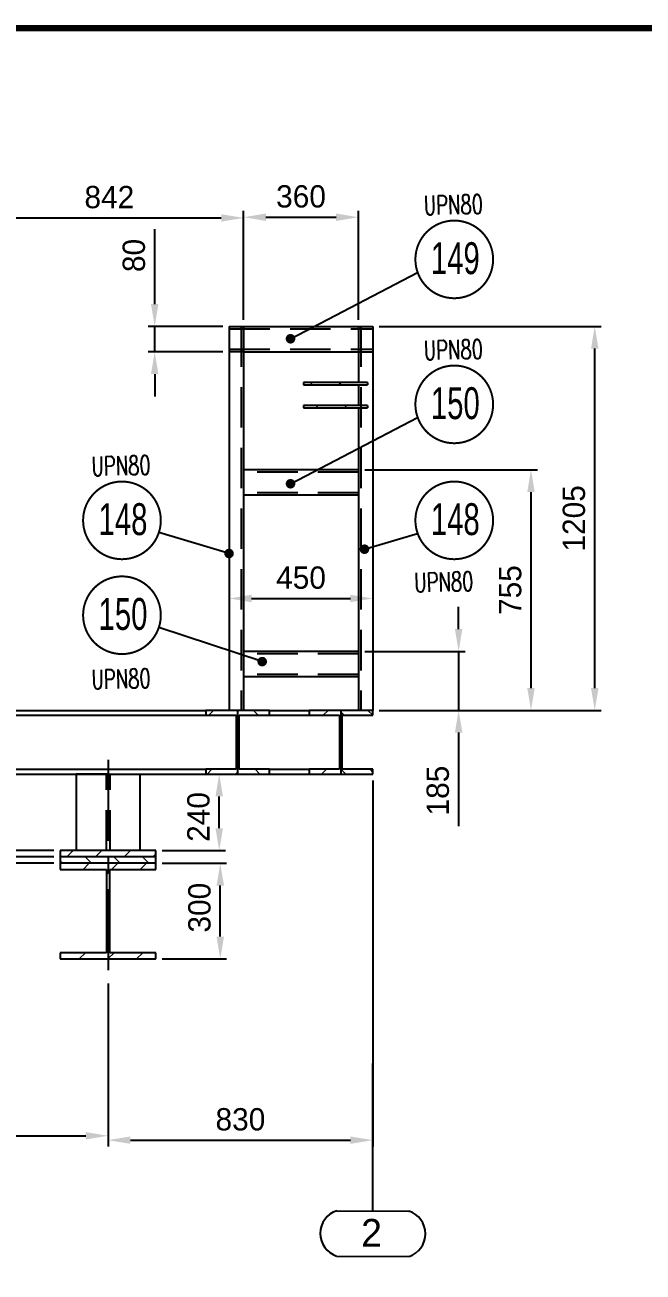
# Model space of a CAD drawing. Header units: millimetres. Extents: x 0 to 16187, y -20471 to 6290.
# Drawn here: x 12894.5 to 12991.5, y 4497.3 to 4692.9 of the extents above; entities that cross this region are included whole.
import ezdxf
from ezdxf.enums import TextEntityAlignment as Align

# ---------------------------------------------------------------- set-up
doc = ezdxf.new("R2010")
doc.units = ezdxf.units.MM
doc.header["$PDSIZE"] = -1
doc.linetypes.add('CENTERX2', pattern=[20.32, 12.7, -2.54, 2.54, -2.54])
doc.linetypes.add('HIDDEN', pattern=[9.525, 6.35, -3.175])
doc.layers.add('BORDER1', color=3, linetype='Continuous')
doc.layers.add('BORDER2', color=7, linetype='Continuous')
doc.styles.add('MtXpl_txt_shx', font='txt.shx', dxfattribs={"height": 0.2})
doc.styles.add('ROMANC', font='ROMANC', dxfattribs={"height": 5})
doc.styles.add('ROMANS', font='ROMANS.shx', dxfattribs={"width": 0.8})
doc.styles.add('ROMANT', font='ROMANT', dxfattribs={"height": 4})
doc.styles.add('SLDTEXTSTYLE2', font='TXT', dxfattribs={"width": 0.686449})
doc.dimstyles.new('AM_ISO', dxfattribs={"dimtxt": 3.5, "dimasz": 3.5, "dimexe": 1, "dimexo": 1, "dimgap": 1.5, "dimtad": 1, "dimdsep": 46, "dimtxsty": 'Standard', "dimcen": 0, "dimclrd": 1, "dimclre": 1, "dimclrt": 1, "dimadec": 0, "dimazin": 2, "dimtp": 0.1, "dimtm": 0.1, "dimtfac": 0.71, "dimtdec": 3, "dimtmove": 0, "dimatfit": 3, "dimfxl": 1, "dimlwd": -1, "dimlwe": -1, "dimarcsym": 1})
doc.dimstyles.new('AM_ISO$7', dxfattribs={"dimtxt": 3.5, "dimasz": 3.5, "dimexe": 1, "dimexo": 1, "dimgap": 1.5, "dimtad": 1, "dimtoh": 1, "dimdsep": 46, "dimtxsty": 'Standard', "dimcen": 0, "dimclrd": 1, "dimclre": 1, "dimclrt": 1, "dimadec": 0, "dimazin": 2, "dimtp": 0.1, "dimtm": 0.1, "dimtfac": 0.71, "dimtdec": 3, "dimtmove": 0, "dimatfit": 3, "dimfxl": 1, "dimlwd": -1, "dimlwe": -1, "dimarcsym": 1})
pattern_1 = [(45, (12478.2248, 2029.1492), (-2.245064, 2.245064), [])]
pattern_2 = [(135, (12478.2248, 2029.1492), (-2.245064, -2.245064), [])]

# ---------------------------------------------------------------- blocks, each defined once
blk = doc.blocks.new('*D2485')
at = {"color": 1, "linetype": 'ByBlock'}
for p, q in [((12950.08, 4645.65), (12984.88, 4645.65)), ((12983.88, 4588.9), (12983.88, 4642.15)), ((12950.08, 4585.4), (12984.88, 4585.4))]:
    blk.add_line(p, q, dxfattribs=at)
at = {"color": 1}
for points in [[(12984.47, 4642.15), (12983.3, 4642.15), (12983.88, 4645.65)], [(12983.3, 4588.9), (12984.47, 4588.9), (12983.88, 4585.4)]]:
    blk.add_solid(points, dxfattribs=at)
at = {"layer": 'Defpoints', "color": 0}
for p in [(12949.08, 4645.65), (12983.88, 4645.65), (12949.08, 4585.4)]:
    blk.add_point(p, dxfattribs=at)
at = {"color": 1, "insert": (12980.63, 4615.52), "char_height": 3.5, "attachment_point": 5, "rotation": 90}
blk.add_mtext('1205', dxfattribs=at)
blk = doc.blocks.new('*D2486')
at = {"color": 1, "linetype": 'ByBlock'}
for p, q in [((12962.54, 4598.15), (12962.54, 4601.65)), ((12947.83, 4594.65), (12963.54, 4594.65)), ((12962.54, 4594.65), (12962.54, 4585.4)), ((12950.08, 4585.4), (12963.54, 4585.4)), ((12962.54, 4581.9), (12962.54, 4567.23))]:
    blk.add_line(p, q, dxfattribs=at)
at = {"color": 1}
for points in [[(12961.96, 4598.15), (12963.13, 4598.15), (12962.54, 4594.65)], [(12963.13, 4581.9), (12961.96, 4581.9), (12962.54, 4585.4)]]:
    blk.add_solid(points, dxfattribs=at)
at = {"layer": 'Defpoints', "color": 0}
for p in [(12946.83, 4594.65), (12949.08, 4585.4), (12962.54, 4585.4)]:
    blk.add_point(p, dxfattribs=at)
at = {"color": 1, "insert": (12959.29, 4572.81), "char_height": 3.5, "attachment_point": 5, "rotation": 90}
blk.add_mtext('185', dxfattribs=at)
blk = doc.blocks.new('*D2487')
at = {"color": 1, "linetype": 'ByBlock'}
for p, q in [((12947.83, 4623.15), (12974.89, 4623.15)), ((12973.89, 4588.9), (12973.89, 4619.65)), ((12950.08, 4585.4), (12974.89, 4585.4))]:
    blk.add_line(p, q, dxfattribs=at)
at = {"color": 1}
for points in [[(12974.47, 4619.65), (12973.3, 4619.65), (12973.89, 4623.15)], [(12973.3, 4588.9), (12974.47, 4588.9), (12973.89, 4585.4)]]:
    blk.add_solid(points, dxfattribs=at)
at = {"layer": 'Defpoints', "color": 0}
for p in [(12946.83, 4623.15), (12973.89, 4623.15), (12949.08, 4585.4)]:
    blk.add_point(p, dxfattribs=at)
at = {"color": 1, "insert": (12970.64, 4604.27), "char_height": 3.5, "attachment_point": 5, "rotation": 90}
blk.add_mtext('755', dxfattribs=at)
blk = doc.blocks.new('*D2488')
at = {"color": 1, "linetype": 'ByBlock'}
for p, q in [((12949.08, 4610.55), (12949.08, 4601.95)), ((12926.58, 4608.66), (12926.58, 4601.95)), ((12930.08, 4602.95), (12945.58, 4602.95))]:
    blk.add_line(p, q, dxfattribs=at)
at = {"color": 1}
for points in [[(12930.08, 4603.54), (12930.08, 4602.37), (12926.58, 4602.95)], [(12945.58, 4602.37), (12945.58, 4603.54), (12949.08, 4602.95)]]:
    blk.add_solid(points, dxfattribs=at)
at = {"layer": 'Defpoints', "color": 0}
for p in [(12949.08, 4611.55), (12926.58, 4609.66), (12949.08, 4602.95)]:
    blk.add_point(p, dxfattribs=at)
at = {"color": 1, "insert": (12937.83, 4606.2), "char_height": 3.5, "attachment_point": 5}
blk.add_mtext('450', dxfattribs=at)
blk = doc.blocks.new('*D2489')
at = {"color": 1, "linetype": 'ByBlock'}
for p, q in [((12914.89, 4649.15), (12914.89, 4660.9)), ((12925.58, 4645.65), (12913.89, 4645.65)), ((12914.89, 4641.65), (12914.89, 4645.65)), ((12925.58, 4641.65), (12913.89, 4641.65)), ((12914.89, 4638.15), (12914.89, 4634.65))]:
    blk.add_line(p, q, dxfattribs=at)
at = {"color": 1}
for points in [[(12914.31, 4649.15), (12915.48, 4649.15), (12914.89, 4645.65)], [(12915.48, 4638.15), (12914.31, 4638.15), (12914.89, 4641.65)]]:
    blk.add_solid(points, dxfattribs=at)
at = {"layer": 'Defpoints', "color": 0}
for p in [(12914.89, 4645.65), (12926.58, 4645.65), (12926.58, 4641.65)]:
    blk.add_point(p, dxfattribs=at)
at = {"color": 1, "insert": (12911.64, 4656.77), "char_height": 3.5, "attachment_point": 5, "rotation": 90}
blk.add_mtext('80', dxfattribs=at)
blk = doc.blocks.new('*D2490')
at = {"color": 1, "linetype": 'ByBlock'}
for p, q in [((12928.83, 4646.65), (12928.83, 4663.77)), ((12946.83, 4646.65), (12946.83, 4663.77)), ((12932.33, 4662.77), (12943.33, 4662.77))]:
    blk.add_line(p, q, dxfattribs=at)
at = {"color": 1}
for points in [[(12932.33, 4663.35), (12932.33, 4662.19), (12928.83, 4662.77)], [(12943.33, 4662.19), (12943.33, 4663.35), (12946.83, 4662.77)]]:
    blk.add_solid(points, dxfattribs=at)
at = {"layer": 'Defpoints', "color": 0}
for p in [(12946.83, 4662.77), (12928.83, 4645.65), (12946.83, 4645.65)]:
    blk.add_point(p, dxfattribs=at)
at = {"color": 1, "insert": (12937.83, 4666.02), "char_height": 3.5, "attachment_point": 5}
blk.add_mtext('360', dxfattribs=at)
blk = doc.blocks.new('*D2497')
at = {"color": 1, "linetype": 'ByBlock'}
for p, q in [((12886.73, 4646.65), (12886.73, 4663.66)), ((12928.83, 4646.65), (12928.83, 4663.66)), ((12890.23, 4662.66), (12925.33, 4662.66))]:
    blk.add_line(p, q, dxfattribs=at)
at = {"color": 1}
for points in [[(12890.23, 4663.24), (12890.23, 4662.08), (12886.73, 4662.66)], [(12925.33, 4662.08), (12925.33, 4663.24), (12928.83, 4662.66)]]:
    blk.add_solid(points, dxfattribs=at)
at = {"layer": 'Defpoints', "color": 0}
for p in [(12928.83, 4662.66), (12886.73, 4645.65), (12928.83, 4645.65)]:
    blk.add_point(p, dxfattribs=at)
at = {"color": 1, "insert": (12907.78, 4665.91), "char_height": 3.5, "attachment_point": 5}
blk.add_mtext('842', dxfattribs=at)
blk = doc.blocks.new('A$7E9317C333379')
at = {"color": 1, "ltscale": 0.2}
for p, q in [((8.25, 7.15), (8.25, 30.29)), ((2.59, 7.18), (13.91, 7.12)), ((2.59, 0.06), (13.93, 0.01))]:
    blk.add_line(p, q, dxfattribs=at)
for centre, start, end in [((3.74, 3.62), 107.869, 252.0246), ((12.75, 3.56), 287.9651, 71.9697)]:
    blk.add_arc(centre, 3.74, start, end, dxfattribs=at)
blk.add_text('2', height=4.37, rotation=359.9537, dxfattribs=at).set_placement((6.43, 1.52))
blk = doc.blocks.new('*D2515')
at = {"color": 1, "linetype": 'ByBlock'}
for p, q in [((12785.68, 4562.4), (12785.68, 4517.65)), ((12907.58, 4542.55), (12907.58, 4517.65)), ((12789.18, 4518.65), (12904.08, 4518.65))]:
    blk.add_line(p, q, dxfattribs=at)
at = {"color": 1}
for points in [[(12789.18, 4519.23), (12789.18, 4518.06), (12785.68, 4518.65)], [(12904.08, 4518.06), (12904.08, 4519.23), (12907.58, 4518.65)]]:
    blk.add_solid(points, dxfattribs=at)
at = {"layer": 'Defpoints', "color": 0}
for p in [(12785.68, 4563.4), (12907.58, 4543.55), (12907.58, 4518.65)]:
    blk.add_point(p, dxfattribs=at)
at = {"color": 1, "insert": (12846.09, 4521.9), "char_height": 3.5, "attachment_point": 5}
blk.add_mtext('2438', dxfattribs=at)
blk = doc.blocks.new('*D2516')
at = {"color": 1, "linetype": 'ByBlock'}
for p, q in [((12949.08, 4574.4), (12949.08, 4516.96)), ((12907.58, 4542.55), (12907.58, 4516.96)), ((12911.08, 4517.96), (12945.58, 4517.96))]:
    blk.add_line(p, q, dxfattribs=at)
at = {"color": 1}
for points in [[(12911.08, 4518.54), (12911.08, 4517.38), (12907.58, 4517.96)], [(12945.58, 4517.38), (12945.58, 4518.54), (12949.08, 4517.96)]]:
    blk.add_solid(points, dxfattribs=at)
at = {"layer": 'Defpoints', "color": 0}
for p in [(12949.08, 4575.4), (12907.58, 4543.55), (12949.08, 4517.96)]:
    blk.add_point(p, dxfattribs=at)
at = {"color": 1, "insert": (12928.33, 4521.21), "char_height": 3.5, "attachment_point": 5}
blk.add_mtext('830', dxfattribs=at)
blk = doc.blocks.new('*D2517')
at = {"color": 1, "linetype": 'ByBlock'}
for p, q in [((12923.88, 4575.4), (12926.01, 4575.4)), ((12925.01, 4566.9), (12925.01, 4571.9)), ((12916.08, 4563.4), (12926.01, 4563.4))]:
    blk.add_line(p, q, dxfattribs=at)
at = {"color": 1}
for points in [[(12925.59, 4571.9), (12924.42, 4571.9), (12925.01, 4575.4)], [(12924.42, 4566.9), (12925.59, 4566.9), (12925.01, 4563.4)]]:
    blk.add_solid(points, dxfattribs=at)
at = {"layer": 'Defpoints', "color": 0}
for p in [(12922.88, 4575.4), (12925.01, 4575.4), (12915.08, 4563.4)]:
    blk.add_point(p, dxfattribs=at)
at = {"color": 1, "insert": (12921.76, 4568.67), "char_height": 3.5, "attachment_point": 5, "rotation": 90}
blk.add_mtext('240', dxfattribs=at)
blk = doc.blocks.new('*D2518')
at = {"color": 1, "linetype": 'ByBlock'}
for p, q in [((12892.32, 4566.9), (12892.32, 4570.4)), ((12899.08, 4563.4), (12891.32, 4563.4)), ((12892.32, 4562.4), (12892.32, 4563.4)), ((12899.08, 4562.4), (12891.32, 4562.4)), ((12892.32, 4562.4), (12892.32, 4547.15)), ((12892.32, 4558.9), (12892.32, 4555.4))]:
    blk.add_line(p, q, dxfattribs=at)
at = {"color": 1}
for points in [[(12891.73, 4566.9), (12892.9, 4566.9), (12892.32, 4563.4)], [(12892.9, 4558.9), (12891.73, 4558.9), (12892.32, 4562.4)]]:
    blk.add_solid(points, dxfattribs=at)
at = {"layer": 'Defpoints', "color": 0}
for p in [(12892.32, 4563.4), (12900.08, 4563.4), (12900.08, 4562.4)]:
    blk.add_point(p, dxfattribs=at)
at = {"color": 1, "insert": (12889.07, 4551.27), "char_height": 3.5, "attachment_point": 5, "rotation": 90}
blk.add_mtext('20', dxfattribs=at)
blk = doc.blocks.new('*D2519')
at = {"color": 1, "linetype": 'ByBlock'}
for p, q in [((12884.16, 4565.9), (12884.16, 4569.4)), ((12899.08, 4562.4), (12883.16, 4562.4)), ((12899.08, 4561.4), (12883.16, 4561.4)), ((12884.16, 4561.4), (12884.16, 4562.4)), ((12884.16, 4561.4), (12884.16, 4546.15)), ((12884.16, 4557.9), (12884.16, 4554.4))]:
    blk.add_line(p, q, dxfattribs=at)
at = {"color": 1}
for points in [[(12883.57, 4565.9), (12884.74, 4565.9), (12884.16, 4562.4)], [(12884.74, 4557.9), (12883.57, 4557.9), (12884.16, 4561.4)]]:
    blk.add_solid(points, dxfattribs=at)
at = {"layer": 'Defpoints', "color": 0}
for p in [(12884.16, 4562.4), (12900.08, 4562.4), (12900.08, 4561.4)]:
    blk.add_point(p, dxfattribs=at)
at = {"color": 1, "insert": (12880.91, 4550.27), "char_height": 3.5, "attachment_point": 5, "rotation": 90}
blk.add_mtext('20', dxfattribs=at)
blk = doc.blocks.new('*D2520')
at = {"color": 1, "linetype": 'ByBlock'}
for p, q in [((12916.08, 4561.4), (12926.17, 4561.4)), ((12925.17, 4549.9), (12925.17, 4557.9)), ((12916.08, 4546.4), (12926.17, 4546.4))]:
    blk.add_line(p, q, dxfattribs=at)
at = {"color": 1}
for points in [[(12925.76, 4557.9), (12924.59, 4557.9), (12925.17, 4561.4)], [(12924.59, 4549.9), (12925.76, 4549.9), (12925.17, 4546.4)]]:
    blk.add_solid(points, dxfattribs=at)
at = {"layer": 'Defpoints', "color": 0}
for p in [(12915.08, 4561.4), (12925.17, 4561.4), (12915.08, 4546.4)]:
    blk.add_point(p, dxfattribs=at)
at = {"color": 1, "insert": (12921.92, 4554.44), "char_height": 3.5, "attachment_point": 5, "rotation": 90}
blk.add_mtext('300', dxfattribs=at)
blk = doc.blocks.new('*U609')
at = {"layer": 'BORDER1', "color": 154, "true_color": 0x1859a9, "const_width": 1}
blk.add_lwpolyline([(1.81, 811), (1144, 811), (1144, 0), (0, 0), (0, 811)], close=True, dxfattribs=at)
at = {"layer": 'BORDER2', "flags": 8}
for tag, height, style, p in [('REV-A', 3.24, 'ROMANS', (986.93, 140.25)), ('RE-A', 8.06, 'ROMANT', (1084.63, 7.17))]:
    blk.add_attdef(tag, text='', height=height, dxfattribs=dict(at, style=style)).set_placement(p, align=Align.CENTER)
at = {"layer": 'BORDER2', "style": 'ROMANS', "width": 3.830216}
blk.add_attdef('DATE-A', text='', height=3.24, dxfattribs=at).set_placement((995.51, 140.25), (1008.51, 140.25), align=Align.FIT)
at = {"layer": 'BORDER2'}
for tag, height, style, p in [('DRN-A', 3.24, 'ROMANS', (1018.38, 140.25)), ('CHD-A', 3.24, 'ROMANS', (1032.35, 140.25)), ('APD-A', 3.24, 'ROMANS', (1046.64, 140.25)), ('CONS_CONT_VEND', 4.2, 'ROMANC', (1061.39, 72.83))]:
    blk.add_attdef(tag, text='', height=height, dxfattribs=dict(at, style=style)).set_placement(p, align=Align.CENTER)
at = {"layer": 'BORDER2', "style": 'ROMANS', "width": 0.8}
for tag, p, height in [('1:X', (997.23, 122.55), 3.5), ('LOC', (1042.74, 122.55), 3.5), ('PROJ_NO', (1118.64, 122.55), 3.5), ('CONS_DRG_NO', (1011, 63), 3)]:
    blk.add_attdef(tag, p, '', height=height, dxfattribs=at)
at = {"layer": 'BORDER2', "lineweight": 30, "width": 0.8, "flags": 104}
blk.add_attdef('COMMENTS-A', text='', height=2.2, dxfattribs=at).set_placement((1055.21, 142.07), align=Align.MIDDLE_LEFT)
at = {"layer": 'BORDER2', "style": 'ROMANS', "width": 0.8}
for tag, p in [('PROJECT_TITLE_1', (1061.07, 55.35)), ('PROJECT_TITLE_2', (1061.07, 49.3))]:
    blk.add_attdef(tag, text='', height=3.5, dxfattribs=at).set_placement(p, align=Align.MIDDLE)
at = {"layer": 'BORDER2', "style": 'ROMANT', "width": 0.8}
for tag, p in [('DRG_TITLE_1', (1061.07, 36.31)), ('DRG_TITLE_2', (1061.07, 28.31)), ('DRG_TITLE_3', (1061.07, 20.31))]:
    blk.add_attdef(tag, text='', height=5, dxfattribs=at).set_placement(p, align=Align.CENTER)
at = {"layer": 'BORDER2', "style": 'ROMANT'}
for tag, p in [('AR', (995, 7.17)), ('PA', (1011.74, 7.17)), ('DC', (1028.45, 7.17)), ('TS', (1120.84, 7.17))]:
    blk.add_attdef(tag, p, '', height=8.06, dxfattribs=at)
for tag, p in [('SRNO', (1074.7, 7.17)), ('SH', (1115.8, 7.18))]:
    blk.add_attdef(tag, text='', height=8.06, dxfattribs=at).set_placement(p, align=Align.RIGHT)
at = {"layer": 'BORDER2', "style": 'ROMANS', "flags": 2}
blk.add_attdef('TB_VERSION', text='', height=2, dxfattribs=at).set_placement((1, -1), align=Align.TOP_LEFT)

msp = doc.modelspace()

# ---------------------------------------------------------------- hatches: boundary and pattern name
at = {"linetype": 'Continuous', "lineweight": 18}
h = msp.add_hatch(dxfattribs=at)
h.set_pattern_fill('ANSI31', style=0)
h.set_pattern_definition(pattern_1)
h.paths.add_polyline_path([(12948.23272, 4636.44738), (12948.23272, 4636.84738), (12938.23272, 4636.84738), (12938.23272, 4636.44738)], flags=0)
h = msp.add_hatch(dxfattribs=at)
h.set_pattern_fill('ANSI31', style=0)
h.set_pattern_definition(pattern_1)
h.paths.add_polyline_path([(12948.23272, 4632.84738), (12948.23272, 4633.24738), (12938.23272, 4633.24738), (12938.23272, 4632.84738)], flags=0)
h = msp.add_hatch(dxfattribs=at)
h.set_pattern_fill('ANSI31', style=0)
h.set_pattern_definition(pattern_1)
h.paths.add_polyline_path([(12922.88272, 4576.14738), (12922.88272, 4575.39738), (12927.88272, 4575.39738), (12927.88272, 4585.39738), (12922.88272, 4585.39738), (12922.88272, 4584.64738), (12927.65772, 4584.64738), (12927.65772, 4576.14738)], flags=0)
h = msp.add_hatch(dxfattribs=at)
h.set_pattern_fill('ANSI31', angle=90, style=0)
h.set_pattern_definition(pattern_2)
h.paths.add_polyline_path([(12927.88272, 4585.39738), (12927.88272, 4575.39738), (12932.88272, 4575.39738), (12932.88272, 4576.14738), (12928.10772, 4576.14738), (12928.10772, 4584.64738), (12932.88272, 4584.64738), (12932.88272, 4585.39738)], flags=0)
h = msp.add_hatch(dxfattribs=at)
h.set_pattern_fill('ANSI31', style=0)
h.set_pattern_definition(pattern_1)
h.paths.add_polyline_path([(12939.08272, 4576.14738), (12939.08272, 4575.39738), (12944.08272, 4575.39738), (12944.08272, 4585.39738), (12939.08272, 4585.39738), (12939.08272, 4584.64738), (12943.85772, 4584.64738), (12943.85772, 4576.14738)], flags=0)
h = msp.add_hatch(dxfattribs=at)
h.set_pattern_fill('ANSI31', angle=90, style=0)
h.set_pattern_definition(pattern_2)
h.paths.add_polyline_path([(12949.08272, 4585.39738), (12944.08272, 4585.39738), (12944.08272, 4575.39738), (12949.08272, 4575.39738), (12949.08272, 4576.14738), (12944.30772, 4576.14738), (12944.30772, 4584.64738), (12949.08272, 4584.64738)], flags=0)
h = msp.add_hatch(dxfattribs=at)
h.set_pattern_fill('ANSI31', style=0)
h.set_pattern_definition(pattern_1)
h.paths.add_polyline_path([(12915.08272, 4563.39738), (12900.08272, 4563.39738), (12900.08272, 4562.39738), (12915.08272, 4562.39738)], flags=0)
h = msp.add_hatch(dxfattribs=at)
h.set_pattern_fill('ANSI31', angle=90, style=0)
h.set_pattern_definition(pattern_2)
h.paths.add_polyline_path([(12915.08272, 4562.39738), (12900.08272, 4562.39738), (12900.08272, 4561.39738), (12915.08272, 4561.39738)], flags=0)
h = msp.add_hatch(dxfattribs=at)
h.set_pattern_fill('ANSI31', style=0)
h.set_pattern_definition(pattern_1)
h.paths.add_polyline_path([(12915.08272, 4547.34738), (12907.85772, 4547.34738), (12907.85772, 4560.44738), (12915.08272, 4560.44738), (12915.08272, 4561.39738), (12900.08272, 4561.39738), (12900.08272, 4560.44738), (12907.30772, 4560.44738), (12907.30772, 4547.34738), (12900.08272, 4547.34738), (12900.08272, 4546.39738), (12915.08272, 4546.39738)], flags=0)

# ---------------------------------------------------------------- linework, layer by layer
at = {"color": 7, "linetype": 'Continuous', "lineweight": 25}
for p, q in [((12926.58272, 4645.64738), (12926.58272, 4585.39738)), ((12926.58272, 4645.64738), (12928.83272, 4645.64738)), ((12928.83272, 4645.64738), (12946.83272, 4645.64738)), ((12928.83272, 4645.64738), (12928.83272, 4585.39738)), ((12946.83272, 4645.64738), (12946.83272, 4636.84738)), ((12946.83272, 4645.64738), (12949.08272, 4645.64738)), ((12949.08272, 4645.64738), (12949.08272, 4585.39738)), ((12928.83272, 4641.64738), (12946.83272, 4641.64738)), ((12948.23272, 4636.84738), (12938.23272, 4636.84738)), ((12938.23272, 4636.84738), (12938.23272, 4636.44738)), ((12938.23272, 4636.44738), (12948.23272, 4636.44738)), ((12946.83272, 4636.44738), (12946.83272, 4633.24738)), ((12948.23272, 4636.84738), (12948.23272, 4636.44738)), ((12948.23272, 4633.24738), (12938.23272, 4633.24738)), ((12938.23272, 4633.24738), (12938.23272, 4632.84738)), ((12938.23272, 4632.84738), (12948.23272, 4632.84738)), ((12946.83272, 4632.84738), (12946.83272, 4585.39738)), ((12948.23272, 4633.24738), (12948.23272, 4632.84738)), ((12946.83272, 4623.14738), (12928.83272, 4623.14738)), ((12928.83272, 4623.14738), (12928.83272, 4619.14738)), ((12946.83272, 4623.14738), (12946.83272, 4619.14738)), ((12946.83272, 4619.14738), (12928.83272, 4619.14738)), ((12946.83272, 4594.64738), (12928.83272, 4594.64738)), ((12928.83272, 4594.64738), (12928.83272, 4590.64738)), ((12946.83272, 4594.64738), (12946.83272, 4590.64738)), ((12946.83272, 4590.64738), (12928.83272, 4590.64738)), ((12892.38272, 4585.39738), (12922.88272, 4585.39738)), ((12922.88272, 4585.39738), (12922.88272, 4584.64738)), ((12927.88272, 4585.39738), (12922.88272, 4585.39738)), ((12927.88272, 4585.39738), (12927.88272, 4575.39738)), ((12932.88272, 4585.39738), (12927.88272, 4585.39738)), ((12932.88272, 4584.64738), (12932.88272, 4585.39738)), ((12932.88272, 4585.39738), (12939.08272, 4585.39738)), ((12939.08272, 4585.39738), (12939.08272, 4584.64738)), ((12944.08272, 4585.39738), (12939.08272, 4585.39738)), ((12949.08272, 4585.39738), (12944.08272, 4585.39738)), ((12944.08272, 4585.39738), (12944.08272, 4575.39738)), ((12949.08272, 4584.64738), (12949.08272, 4585.39738)), ((12892.38272, 4584.64738), (12922.88272, 4584.64738)), ((12922.88272, 4584.64738), (12927.65772, 4584.64738)), ((12927.65772, 4584.64738), (12927.65772, 4576.14738)), ((12928.10772, 4584.64738), (12932.88272, 4584.64738)), ((12928.10772, 4576.14738), (12928.10772, 4584.64738)), ((12932.88272, 4584.64738), (12939.08272, 4584.64738)), ((12939.08272, 4584.64738), (12943.85772, 4584.64738)), ((12943.85772, 4584.64738), (12943.85772, 4576.14738)), ((12944.30772, 4584.64738), (12949.08272, 4584.64738)), ((12944.30772, 4576.14738), (12944.30772, 4584.64738)), ((12892.38272, 4576.14738), (12922.88272, 4576.14738)), ((12892.38272, 4575.39738), (12922.88272, 4575.39738)), ((12902.58272, 4575.39738), (12902.58272, 4563.39738)), ((12907.58272, 4575.39738), (12902.58272, 4575.39738)), ((12907.58272, 4575.39738), (12912.58272, 4575.39738)), ((12912.58272, 4575.39738), (12912.58272, 4563.39738)), ((12927.65772, 4576.14738), (12922.88272, 4576.14738)), ((12922.88272, 4576.14738), (12922.88272, 4575.39738)), ((12922.88272, 4575.39738), (12927.88272, 4575.39738)), ((12927.88272, 4575.39738), (12932.88272, 4575.39738)), ((12932.88272, 4576.14738), (12928.10772, 4576.14738)), ((12932.88272, 4575.39738), (12932.88272, 4576.14738)), ((12932.88272, 4576.14738), (12939.08272, 4576.14738)), ((12932.88272, 4575.39738), (12939.08272, 4575.39738)), ((12939.08272, 4576.14738), (12939.08272, 4575.39738)), ((12943.85772, 4576.14738), (12939.08272, 4576.14738)), ((12939.08272, 4575.39738), (12944.08272, 4575.39738)), ((12944.08272, 4575.39738), (12949.08272, 4575.39738)), ((12949.08272, 4576.14738), (12944.30772, 4576.14738)), ((12949.08272, 4575.39738), (12949.08272, 4576.14738)), ((12900.08272, 4563.39738), (12900.08272, 4562.39738)), ((12915.08272, 4563.39738), (12900.08272, 4563.39738)), ((12915.08272, 4562.39738), (12915.08272, 4563.39738)), ((12900.08272, 4562.39738), (12900.08272, 4561.39738)), ((12915.08272, 4562.39738), (12900.08272, 4562.39738)), ((12900.08272, 4561.39738), (12900.08272, 4560.44738)), ((12915.08272, 4561.39738), (12900.08272, 4561.39738)), ((12915.08272, 4561.39738), (12915.08272, 4562.39738)), ((12915.08272, 4560.44738), (12915.08272, 4561.39738)), ((12900.08272, 4560.44738), (12907.30772, 4560.44738)), ((12907.30772, 4560.44738), (12907.30772, 4547.34738)), ((12907.85772, 4560.44738), (12915.08272, 4560.44738)), ((12907.85772, 4547.34738), (12907.85772, 4560.44738)), ((12900.08272, 4547.34738), (12900.08272, 4546.39738)), ((12907.30772, 4547.34738), (12900.08272, 4547.34738)), ((12900.08272, 4546.39738), (12915.08272, 4546.39738)), ((12915.08272, 4547.34738), (12907.85772, 4547.34738)), ((12915.08272, 4546.39738), (12915.08272, 4547.34738))]:
    msp.add_line(p, q, dxfattribs=at)
at = {"color": 2, "linetype": 'HIDDEN', "lineweight": 25}
for p, q in [((12928.43272, 4645.64738), (12928.43272, 4585.39738)), ((12947.23272, 4645.64738), (12947.23272, 4585.39738)), ((12926.58272, 4645.24738), (12949.08272, 4645.24738)), ((12926.58272, 4642.04738), (12949.08272, 4642.04738)), ((12928.83272, 4641.64738), (12926.58272, 4641.64738)), ((12946.83272, 4641.64738), (12949.08272, 4641.64738)), ((12946.83272, 4622.74738), (12928.83272, 4622.74738)), ((12946.83272, 4619.54738), (12928.83272, 4619.54738)), ((12946.83272, 4594.24738), (12928.83272, 4594.24738)), ((12946.83272, 4591.04738), (12928.83272, 4591.04738)), ((12907.35772, 4563.39738), (12907.35772, 4575.39738)), ((12907.90772, 4563.39738), (12907.90772, 4575.39738))]:
    msp.add_line(p, q, dxfattribs=at)
at = {"color": 3, "linetype": 'CENTERX2', "lineweight": 25}
msp.add_line((12907.58272, 4577.64292), (12907.58272, 4543.55081), dxfattribs=at)
at = {"color": 4}
msp.add_lwpolyline([(12967.94777, 4656.15182, 0.3125, 0.3125, 1), (12955.76027, 4656.15182, 0.3125, 0.3125, 1)], format="xyseb", close=True, dxfattribs=at)
at = {"color": 2}
for points in [[(12967.94777, 4633.40355, 0.3125, 0.3125, 1), (12955.76027, 4633.40355, 0.3125, 0.3125, 1)], [(12915.85059, 4615.20492, 0.3125, 0.3125, 1), (12903.66309, 4615.20492, 0.3125, 0.3125, 1)], [(12967.94777, 4615.20492, 0.3125, 0.3125, 1), (12955.76027, 4615.20492, 0.3125, 0.3125, 1)], [(12915.85059, 4600.32632, 0.3125, 0.3125, 1), (12903.66309, 4600.32632, 0.3125, 0.3125, 1)]]:
    msp.add_lwpolyline(points, format="xyseb", close=True, dxfattribs=at)

# ---------------------------------------------------------------- block references
msp.add_blockref('A$7E9317C333379', (12940.83178, 4499.70906))
at = {"layer": 'BORDER1'}
msp.add_blockref('*U609', (12341.21526, 3881.44049), dxfattribs=at)

# ---------------------------------------------------------------- texts
at = {"color": 4, "style": 'MtXpl_txt_shx', "width": 0.6875}
msp.add_text('UPN80', height=3, rotation=1.3639275, dxfattribs=at).set_placement((12957.10175, 4663.13218))
at = {"color": 4, "style": 'SLDTEXTSTYLE2', "width": 0.686449}
msp.add_text('149', height=5, dxfattribs=at).set_placement((12962.0205, 4656.34479), align=Align.MIDDLE_CENTER)
at = {"color": 2, "style": 'MtXpl_txt_shx', "width": 0.6875}
for p in [(12957.10175, 4640.38391), (12905.00456, 4622.18528), (12955.61217, 4603.94693), (12905.00456, 4588.73312)]:
    msp.add_text('UPN80', height=3, rotation=1.3639275, dxfattribs=at).set_placement(p)
at = {"color": 2, "style": 'SLDTEXTSTYLE2', "width": 0.686449}
for s, p in [('150', (12962.0205, 4633.59652)), ('148', (12909.92331, 4615.39789)), ('148', (12962.0205, 4615.39789)), ('150', (12909.92331, 4600.51929))]:
    msp.add_text(s, height=5, dxfattribs=at).set_placement(p, align=Align.MIDDLE_CENTER)

# ---------------------------------------------------------------- dimensions: what is measured, and where the dimension line sits
for base, p1, p2, picture, middle in [((12928.83272, 4662.65885), (12886.73272, 4645.64738), (12928.83272, 4645.64738), '*D2497', (12907.78272, 4662.65885)), ((12946.83272, 4662.77097), (12928.83272, 4645.64738), (12946.83272, 4645.64738), '*D2490', (12937.83272, 4662.77097)), ((12949.08272, 4602.95335), (12926.58272, 4609.66295), (12949.08272, 4611.55247), '*D2488', (12937.83272, 4602.95335)), ((12907.58272, 4518.64572), (12785.68272, 4563.39738), (12907.58272, 4543.55081), '*D2515', (12846.08924, 4518.64572))]:
    dim = msp.add_linear_dim(base=base, p1=p1, p2=p2, dimstyle='AM_ISO', override={"dimtxt": 3.5, "dimlfac": 20})
    dim.commit()
    dim.dimension.update_dxf_attribs({"geometry": picture, "text_midpoint": middle, "dimtype": 160})
for base, p1, p2, picture, middle in [((12914.89282, 4645.64738), (12926.58272, 4641.64738), (12926.58272, 4645.64738), '*D2489', (12911.64282, 4656.77238)), ((12973.88739, 4623.14738), (12949.08272, 4585.39738), (12946.83272, 4623.14738), '*D2487', (12970.63739, 4604.27238)), ((12962.5421, 4585.39738), (12946.83272, 4594.64738), (12949.08272, 4585.39738), '*D2486', (12959.2921, 4572.81405))]:
    dim = msp.add_linear_dim(base=base, p1=p1, p2=p2, angle=90, dimstyle='AM_ISO', override={"dimtxt": 3.5, "dimlfac": 20})
    dim.commit()
    dim.dimension.update_dxf_attribs({"geometry": picture, "text_midpoint": middle})
for base, p1, p2, picture, middle in [((12983.88216, 4645.64738), (12949.08272, 4585.39738), (12949.08272, 4645.64738), '*D2485', (12983.88216, 4615.52238)), ((12925.00562, 4575.39738), (12915.08272, 4563.39738), (12922.88272, 4575.39738), '*D2517', (12925.00562, 4568.67455)), ((12884.15605, 4562.39738), (12900.08272, 4561.39738), (12900.08272, 4562.39738), '*D2519', (12884.15605, 4550.27238)), ((12892.31786, 4563.39738), (12900.08272, 4562.39738), (12900.08272, 4563.39738), '*D2518', (12892.31786, 4551.27238)), ((12925.17306, 4561.39738), (12915.08272, 4546.39738), (12915.08272, 4561.39738), '*D2520', (12925.17306, 4554.44216))]:
    dim = msp.add_linear_dim(base=base, p1=p1, p2=p2, angle=90, dimstyle='AM_ISO', override={"dimtxt": 3.5, "dimlfac": 20})
    dim.commit()
    dim.dimension.update_dxf_attribs({"geometry": picture, "text_midpoint": middle, "dimtype": 160})
dim = msp.add_linear_dim(base=(12949.08272, 4517.96144), p1=(12907.58272, 4543.55081), p2=(12949.08272, 4575.39738), dimstyle='AM_ISO', override={"dimtxt": 3.5, "dimlfac": 20})
dim.commit()
dim.dimension.update_dxf_attribs({"geometry": '*D2516', "text_midpoint": (12928.33272, 4521.21144)})

# ---------------------------------------------------------------- leaders
at = {"color": 4}
msp.add_leader([(12936.18357, 4643.69907), (12956.11235, 4654.11052)], dimstyle='AM_ISO$7', override={"dimasz": 1.5, "dimldrblk": 'Dot'}, dxfattribs=at)
msp.add_leader([(12936.18357, 4620.95079), (12956.11235, 4631.36224)], dimstyle='AM_ISO$7', override={"dimasz": 1.5, "dimldrblk": 'Dot'})
at = {"color": 2}
for points in [[(12926.54392, 4610.00465), (12915.53892, 4613.28105)], [(12947.77989, 4610.68289), (12956.11235, 4613.16362)], [(12931.74656, 4593.04314), (12915.53892, 4598.40245)]]:
    msp.add_leader(points, dimstyle='AM_ISO$7', override={"dimasz": 1.5, "dimldrblk": 'Dot'}, dxfattribs=at)

doc.saveas('drawing.dxf')
